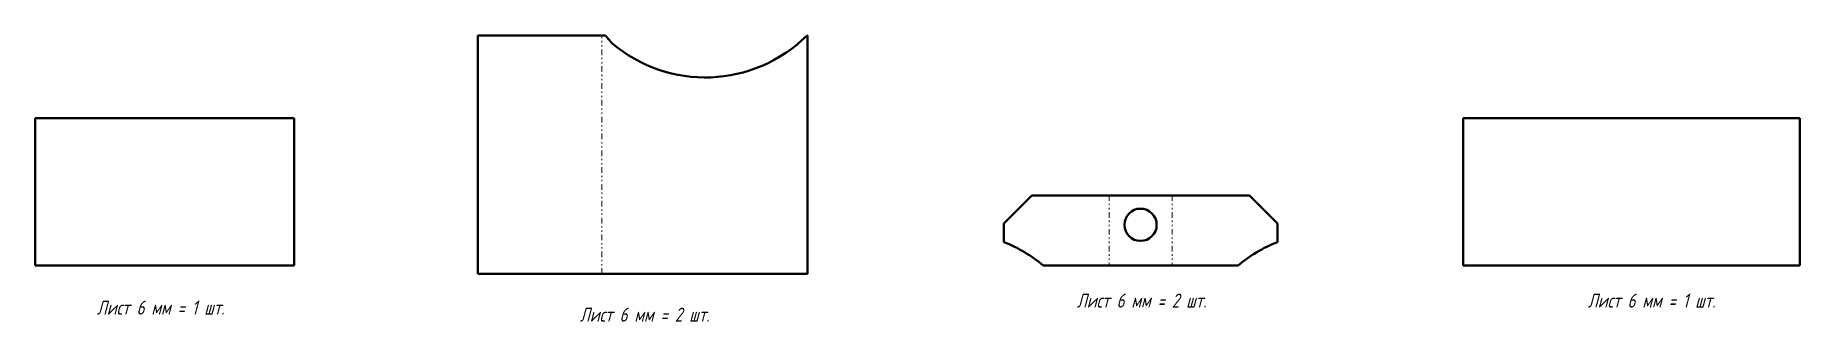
# Model space of a CAD drawing. Header units: millimetres. Extents: x 0 to 1260, y -40 to 164.
import ezdxf

# ---------------------------------------------------------------- set-up
doc = ezdxf.new("R2010")
doc.units = ezdxf.units.MM
doc.linetypes.add('K5LT_BASIC', pattern=[0])
doc.linetypes.add('K5LT_CHAIN_LINE_WITH_2_POINTS', pattern=[12, 4, -2, 1, -2, 1, -2])
doc.styles.add('KTEXTSTYLE', font='GOST_AU.SHX', dxfattribs={"width": 0.96, "height": 5})

msp = doc.modelspace()

# ---------------------------------------------------------------- linework, layer by layer
at = {"color": 7, "linetype": 'K5LT_BASIC', "lineweight": 40}
for p, q in [((316, 164), (316, -6)), ((316, 164), (397.5, 164)), ((407.2, 164), (397.5, 164)), ((551.3, 164), (551.6, 164)), ((551.6, -6), (551.6, 164)), ((185, 105), (0, 105)), ((0, 105), (0, 0)), ((185, 0), (185, 105)), ((1020, 105), (1020, 0)), ((1260.3, 105), (1020, 105)), ((1260.3, 105), (1260.3, 0)), ((711.9, 50), (691.9, 30)), ((711.9, 50), (759.9, 50)), ((759.9, 50), (774, 50)), ((774, 50), (805, 50)), ((805, 50), (819.2, 50)), ((819.2, 50), (867.2, 50)), ((887.2, 30), (867.2, 50)), ((691.9, 16.7), (691.9, 30)), ((887.2, 16.7), (887.2, 30)), ((0, 0), (185, 0)), ((759.9, 0), (720, 0)), ((1260.3, 0), (1020, 0)), ((316, -6), (397.5, -6)), ((397.5, -6), (411.6, -6)), ((411.6, -6), (551.6, -6)), ((759.9, 0), (774, 0)), ((805, 0), (774, 0)), ((805, 0), (819.2, 0)), ((859.1, 0), (819.2, 0))]:
    msp.add_line(p, q, dxfattribs=at)
at = {"color": 7, "linetype": 'K5LT_CHAIN_LINE_WITH_2_POINTS', "lineweight": 18}
for p, q in [((404.6, -6), (404.6, 164)), ((767, 50), (767, 0)), ((812.1, 50), (812.1, 0))]:
    msp.add_line(p, q, dxfattribs=at)
at = {"color": 7, "linetype": 'K5LT_BASIC', "lineweight": 40}
msp.add_circle((789.5, 29), 11.5, dxfattribs=at)
for centre, start, end in [((478.6, 237), 229.4218, 314.8677), ((653.9, -79), 50.0844, 68.3502), ((925.2, -79), 111.6498, 129.9156)]:
    msp.add_arc(centre, 103, start, end, dxfattribs=at)
msp.add_open_spline([(411.6, 158.8), (411.4, 159), (411, 159.5), (410.4, 160.3), (409.6, 161.2), (408.8, 162.1), (407.9, 163.1), (407.5, 163.7), (407.2, 164)], degree=3, knots=[0, 0, 0, 0, 0.858465, 1.722248, 2.584034, 4.019424, 5.009712, 6, 6, 6, 6], dxfattribs=at)

# ---------------------------------------------------------------- texts
at = {"color": 7, "char_height": 10, "attachment_point": 1, "style": 'KTEXTSTYLE'}
for s, insert in [('\\H3.5;\\W0.965;\\Q15;\\Q15;\\H10.00;Лист 6 мм = 1 шт.', (44, -25)), ('\\H3.5;\\W0.965;\\Q15;\\Q15;\\H10.00;Лист 6 мм = 2 шт.', (744, -20)), ('\\H3.5;\\W0.965;\\Q15;\\Q15;\\H10.00;Лист 6 мм = 1 шт.', (1109, -20)), ('\\H3.5;\\W0.965;\\Q15;\\Q15;\\H10.00;Лист 6 мм = 2 шт.', (389, -30))]:
    msp.add_mtext(s, dxfattribs=dict(at, insert=insert))

doc.saveas('drawing.dxf')
